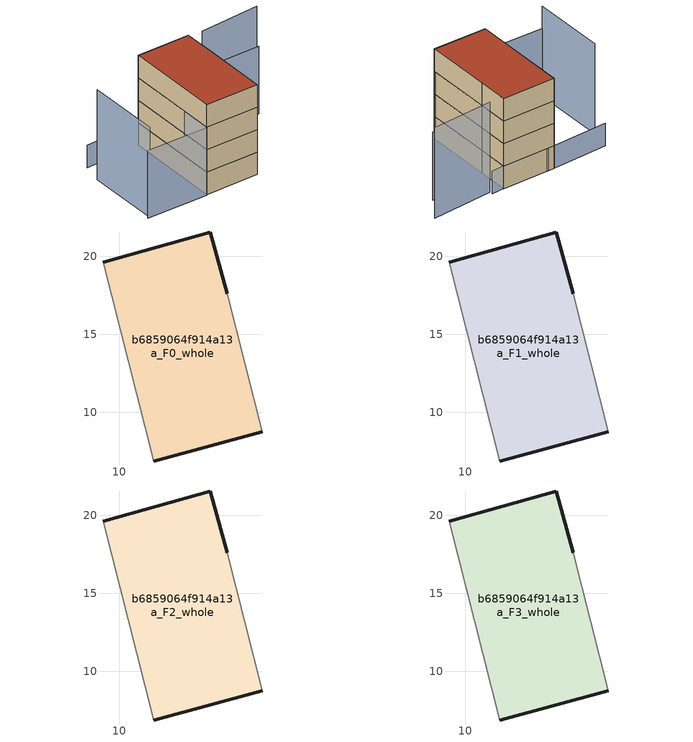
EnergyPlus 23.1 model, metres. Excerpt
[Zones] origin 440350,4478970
b6859064f914a13a_F0_whole
 floor ground (EU_floor_Construction): 19.16,8.77 16.9,17.6 15.84,21.57 8.95,19.63 12.2,6.88 z0
 wall outside (EU_wall_Construction): 8.95,19.63 15.84,21.57 16.9,17.6 / 19.16,8.77 12.2,6.88 z0:3
 wall adiabatic (EU_wall_Construction): 16.9,17.6 19.16,8.77 / 12.2,6.88 8.95,19.63 z0:3
b6859064f914a13a_F1_whole
 floor to b6859064f914a13a_F0_whole (EU_floor_Construction): 19.16,8.77 16.9,17.6 15.83,21.57 8.95,19.63 12.2,6.88 z3
 wall outside (EU_wall_Construction): 8.95,19.63 15.84,21.57 16.9,17.6 / 19.16,8.77 12.2,6.88 z3:6
 wall adiabatic (EU_wall_Construction): 16.9,17.6 19.16,8.77 / 12.2,6.88 8.95,19.63 z3:6
b6859064f914a13a_F2_whole
 floor to b6859064f914a13a_F1_whole (EU_floor_Construction): 19.16,8.77 16.9,17.6 15.83,21.57 8.95,19.63 12.2,6.88 z6
 wall outside (EU_wall_Construction): 8.95,19.63 15.84,21.57 16.9,17.6 / 19.16,8.77 12.2,6.88 z6:9
 wall adiabatic (EU_wall_Construction): 16.9,17.6 19.16,8.77 / 12.2,6.88 8.95,19.63 z6:9
b6859064f914a13a_F3_whole
 floor to b6859064f914a13a_F2_whole (EU_floor_Construction): 19.16,8.77 16.9,17.6 15.83,21.57 8.95,19.63 12.2,6.88 z9
 wall outside (EU_wall_Construction): 8.95,19.63 15.84,21.57 16.9,17.6 / 19.16,8.77 12.2,6.88 z9:12
 wall adiabatic (EU_wall_Construction): 16.9,17.6 19.16,8.77 / 12.2,6.88 8.95,19.63 z9:12
 roof outside (EU_roof_Construction): 15.84,21.57 16.9,17.6 19.16,8.77 12.2,6.88 8.95,19.63 z12
shading: 1.92,14.5 4.44,4.82 / 25.39,24.43 17.59,21.7 z0:12; 8.95,19.63 12.22,6.8 / 12.22,6.8 4.14,4.74 / 19.17,8.76 16.46,18.68 / 16.46,18.68 24.18,20.79 z0:9; 9.91,19.91 1.75,17.27 / 17.46,22.07 9.78,19.42 z0:3
[Building]
EU S2 Campaign: North Axis=0; Terrain=City; Solar Distribution=FullExterior
[Site:Location]
Madrid: Latitude=40.5; Longitude=-3.5; Time Zone=1; Elevation=609
[SizingPeriod:WeatherFileDays]
AnnualSizingPeriod: Begin Month=1; Begin Day of Month=1; End Month=12; End Day of Month=31; Day of Week for Start Day=Monday; Use Weather File Daylight Saving Period=No; Use Weather File Rain and Snow Indicators=No
[MATERIAL]
EU_InternalMass_Material: Roughness=MediumRough; Thickness=0.1; Conductivity=1; Density=1800; Specific Heat=900; Thermal Absorptance=0.9; Solar Absorptance=0.7; Visible Absorptance=0.7
[MATERIAL:NOMASS] Roughness=MediumRough; Thermal Absorptance=0.9; Solar Absorptance=0.7; Visible Absorptance=0.7
Name | Thermal Resistance
EU_wall_NoMass | 1.60022
EU_roof_NoMass | 1.57597
EU_floor_NoMass | 0.470652
[CONSTRUCTION]
EU_wall_Construction: EU_wall_NoMass
EU_roof_Construction: EU_roof_NoMass
EU_floor_Construction: EU_floor_NoMass
EU_InternalMass_Construction: EU_InternalMass_Material
[ZONE] Type=1; Multiplier=1; Ceiling Height=autocalculate; Volume=284.714; Floor Area=autocalculate; Part of Total Floor Area=Yes
b6859064f914a13a_F0_whole; b6859064f914a13a_F1_whole; b6859064f914a13a_F2_whole; b6859064f914a13a_F3_whole
[INTERNALMASS] Construction=EU_InternalMass_Construction; Surface Area=94.9049
Name | Zone or ZoneList
b6859064f914a13a_F0_whole_EU_InternalMass | b6859064f914a13a_F0_whole
b6859064f914a13a_F1_whole_EU_InternalMass | b6859064f914a13a_F1_whole
b6859064f914a13a_F2_whole_EU_InternalMass | b6859064f914a13a_F2_whole
b6859064f914a13a_F3_whole_EU_InternalMass | b6859064f914a13a_F3_whole
[OTHEREQUIPMENT] Fuel Type=Electricity; Design Level Calculation Method=Watts/Area; Power per Zone Floor Area=1; Fraction Latent=0; Fraction Radiant=0; Fraction Lost=0; Carbon Dioxide Generation Rate=0; EndUse Subcategory=EU_Step8_InternalGains
Name | Zone or ZoneList or Space or SpaceList | Schedule
EU_Step8_InternalGain_b6859064f914a13a_F0_whole_f000 | b6859064f914a13a_F0_whole | EU_Step8_GainSchedule_b6859064f914a13a_F0_whole_f000
EU_Step8_InternalGain_b6859064f914a13a_F1_whole_f000 | b6859064f914a13a_F1_whole | EU_Step8_GainSchedule_b6859064f914a13a_F1_whole_f000
EU_Step8_InternalGain_b6859064f914a13a_F2_whole_f000 | b6859064f914a13a_F2_whole | EU_Step8_GainSchedule_b6859064f914a13a_F2_whole_f000
EU_Step8_InternalGain_b6859064f914a13a_F3_whole_f000 | b6859064f914a13a_F3_whole | EU_Step8_GainSchedule_b6859064f914a13a_F3_whole_f000
[ZONEVENTILATION:DESIGNFLOWRATE] Schedule=EU_AlwaysOn; Design Flow Rate Calculation Method=AirChanges/Hour; Air Changes per Hour=0.480704; Ventilation Type=Natural; Fan Pressure Rise=0; Fan Total Efficiency=1; Constant Term Coefficient=1; Temperature Term Coefficient=0; Velocity Term Coefficient=0; Velocity Squared Term Coefficient=0; Minimum Indoor Temperature=-100; Maximum Indoor Temperature=100; Delta Temperature=-100; Minimum Outdoor Temperature=-100; Maximum Outdoor Temperature=100; Maximum Wind Speed=40
Name | Zone or ZoneList or Space or SpaceList
EU_ConstantAir_b6859064f914a13a_F0_whole | b6859064f914a13a_F0_whole
EU_ConstantAir_b6859064f914a13a_F1_whole | b6859064f914a13a_F1_whole
EU_ConstantAir_b6859064f914a13a_F2_whole | b6859064f914a13a_F2_whole
EU_ConstantAir_b6859064f914a13a_F3_whole | b6859064f914a13a_F3_whole
[HVACTEMPLATE:THERMOSTAT] Constant Heating Setpoint=20; Constant Cooling Setpoint=50
EU_HeatOnly_b6859064f914a13a_F0_whole; EU_HeatOnly_b6859064f914a13a_F1_whole; EU_HeatOnly_b6859064f914a13a_F2_whole; EU_HeatOnly_b6859064f914a13a_F3_whole
[HVACTEMPLATE:ZONE:IDEALLOADSAIRSYSTEM] System Availability Schedule=EU_AlwaysOn; Maximum Heating Supply Air Temperature=50; Minimum Cooling Supply Air Temperature=13; Maximum Heating Supply Air Humidity Ratio=0.0156; Minimum Cooling Supply Air Humidity Ratio=0.0077; Heating Limit=NoLimit; Cooling Limit=NoLimit; Heating Availability Schedule=EU_AlwaysOn; Cooling Availability Schedule=EU_CoolingOff; Dehumidification Control Type=ConstantSensibleHeatRatio; Cooling Sensible Heat Ratio=0.7; Dehumidification Setpoint=60; Humidification Control Type=None; Humidification Setpoint=30; Outdoor Air Method=None; Outdoor Air Flow Rate per Person=0.00944; Outdoor Air Flow Rate per Zone Floor Area=0; Outdoor Air Flow Rate per Zone=0; Demand Controlled Ventilation Type=None; Outdoor Air Economizer Type=NoEconomizer; Heat Recovery Type=None; Sensible Heat Recovery Effectiveness=0.7; Latent Heat Recovery Effectiveness=0.65
Name | Template Thermostat
b6859064f914a13a_F0_whole | EU_HeatOnly_b6859064f914a13a_F0_whole
b6859064f914a13a_F1_whole | EU_HeatOnly_b6859064f914a13a_F1_whole
b6859064f914a13a_F2_whole | EU_HeatOnly_b6859064f914a13a_F2_whole
b6859064f914a13a_F3_whole | EU_HeatOnly_b6859064f914a13a_F3_whole
[SIZING:ZONE] Zone Cooling Design Supply Air Temperature Input Method=SupplyAirTemperature; Zone Cooling Design Supply Air Temperature=13; Zone Heating Design Supply Air Temperature Input Method=SupplyAirTemperature; Zone Heating Design Supply Air Temperature=50; Zone Cooling Design Supply Air Humidity Ratio=0.008; Zone Heating Design Supply Air Humidity Ratio=0.008; Cooling Design Air Flow Method=DesignDay; Cooling Design Air Flow Rate=0; Cooling Minimum Air Flow per Zone Floor Area=0.000762; Cooling Minimum Air Flow=0; Cooling Minimum Air Flow Fraction=0.2; Heating Design Air Flow Method=DesignDay; Heating Design Air Flow Rate=0; Heating Maximum Air Flow per Zone Floor Area=0.002032; Heating Maximum Air Flow=0.141576; Heating Maximum Air Flow Fraction=0.3; Account for Dedicated Outdoor Air System=No; Dedicated Outdoor Air System Control Strategy=NeutralSupplyAir; Dedicated Outdoor Air Low Setpoint Temperature for Design=autosize; Dedicated Outdoor Air High Setpoint Temperature for Design=autosize; Zone Load Sizing Method=Sensible Load Only No Latent Load; Zone Latent Cooling Design Supply Air Humidity Ratio Input Method=HumidityRatioDifference; Zone Cooling Design Supply Air Humidity Ratio Difference=0.005; Zone Latent Heating Design Supply Air Humidity Ratio Input Method=HumidityRatioDifference; Zone Humidification Design Supply Air Humidity Ratio Difference=0.005
b6859064f914a13a_F0_whole; b6859064f914a13a_F1_whole; b6859064f914a13a_F2_whole; b6859064f914a13a_F3_whole
[SCHEDULE:CONSTANT]
Name | Hourly Value
EU_AlwaysOn | 1
EU_CoolingOff | 0
[SCHEDULE:FILE] Column Number=1; Rows to Skip at Top=0; Number of Hours of Data=8760; Column Separator=Comma; Interpolate to Timestep=No; Minutes per Item=60; Adjust Schedule for Daylight Savings=Yes
Name | File
EU_Step8_GainSchedule_b6859064f914a13a_F0_whole_f000 | ../../schedules/b6859064f914a13a/b6859064f914a13a_F0_whole_f000_gain.csv
EU_Step8_GainSchedule_b6859064f914a13a_F1_whole_f000 | ../../schedules/b6859064f914a13a/b6859064f914a13a_F1_whole_f000_gain.csv
EU_Step8_GainSchedule_b6859064f914a13a_F2_whole_f000 | ../../schedules/b6859064f914a13a/b6859064f914a13a_F2_whole_f000_gain.csv
EU_Step8_GainSchedule_b6859064f914a13a_F3_whole_f000 | ../../schedules/b6859064f914a13a/b6859064f914a13a_F3_whole_f000_gain.csv
